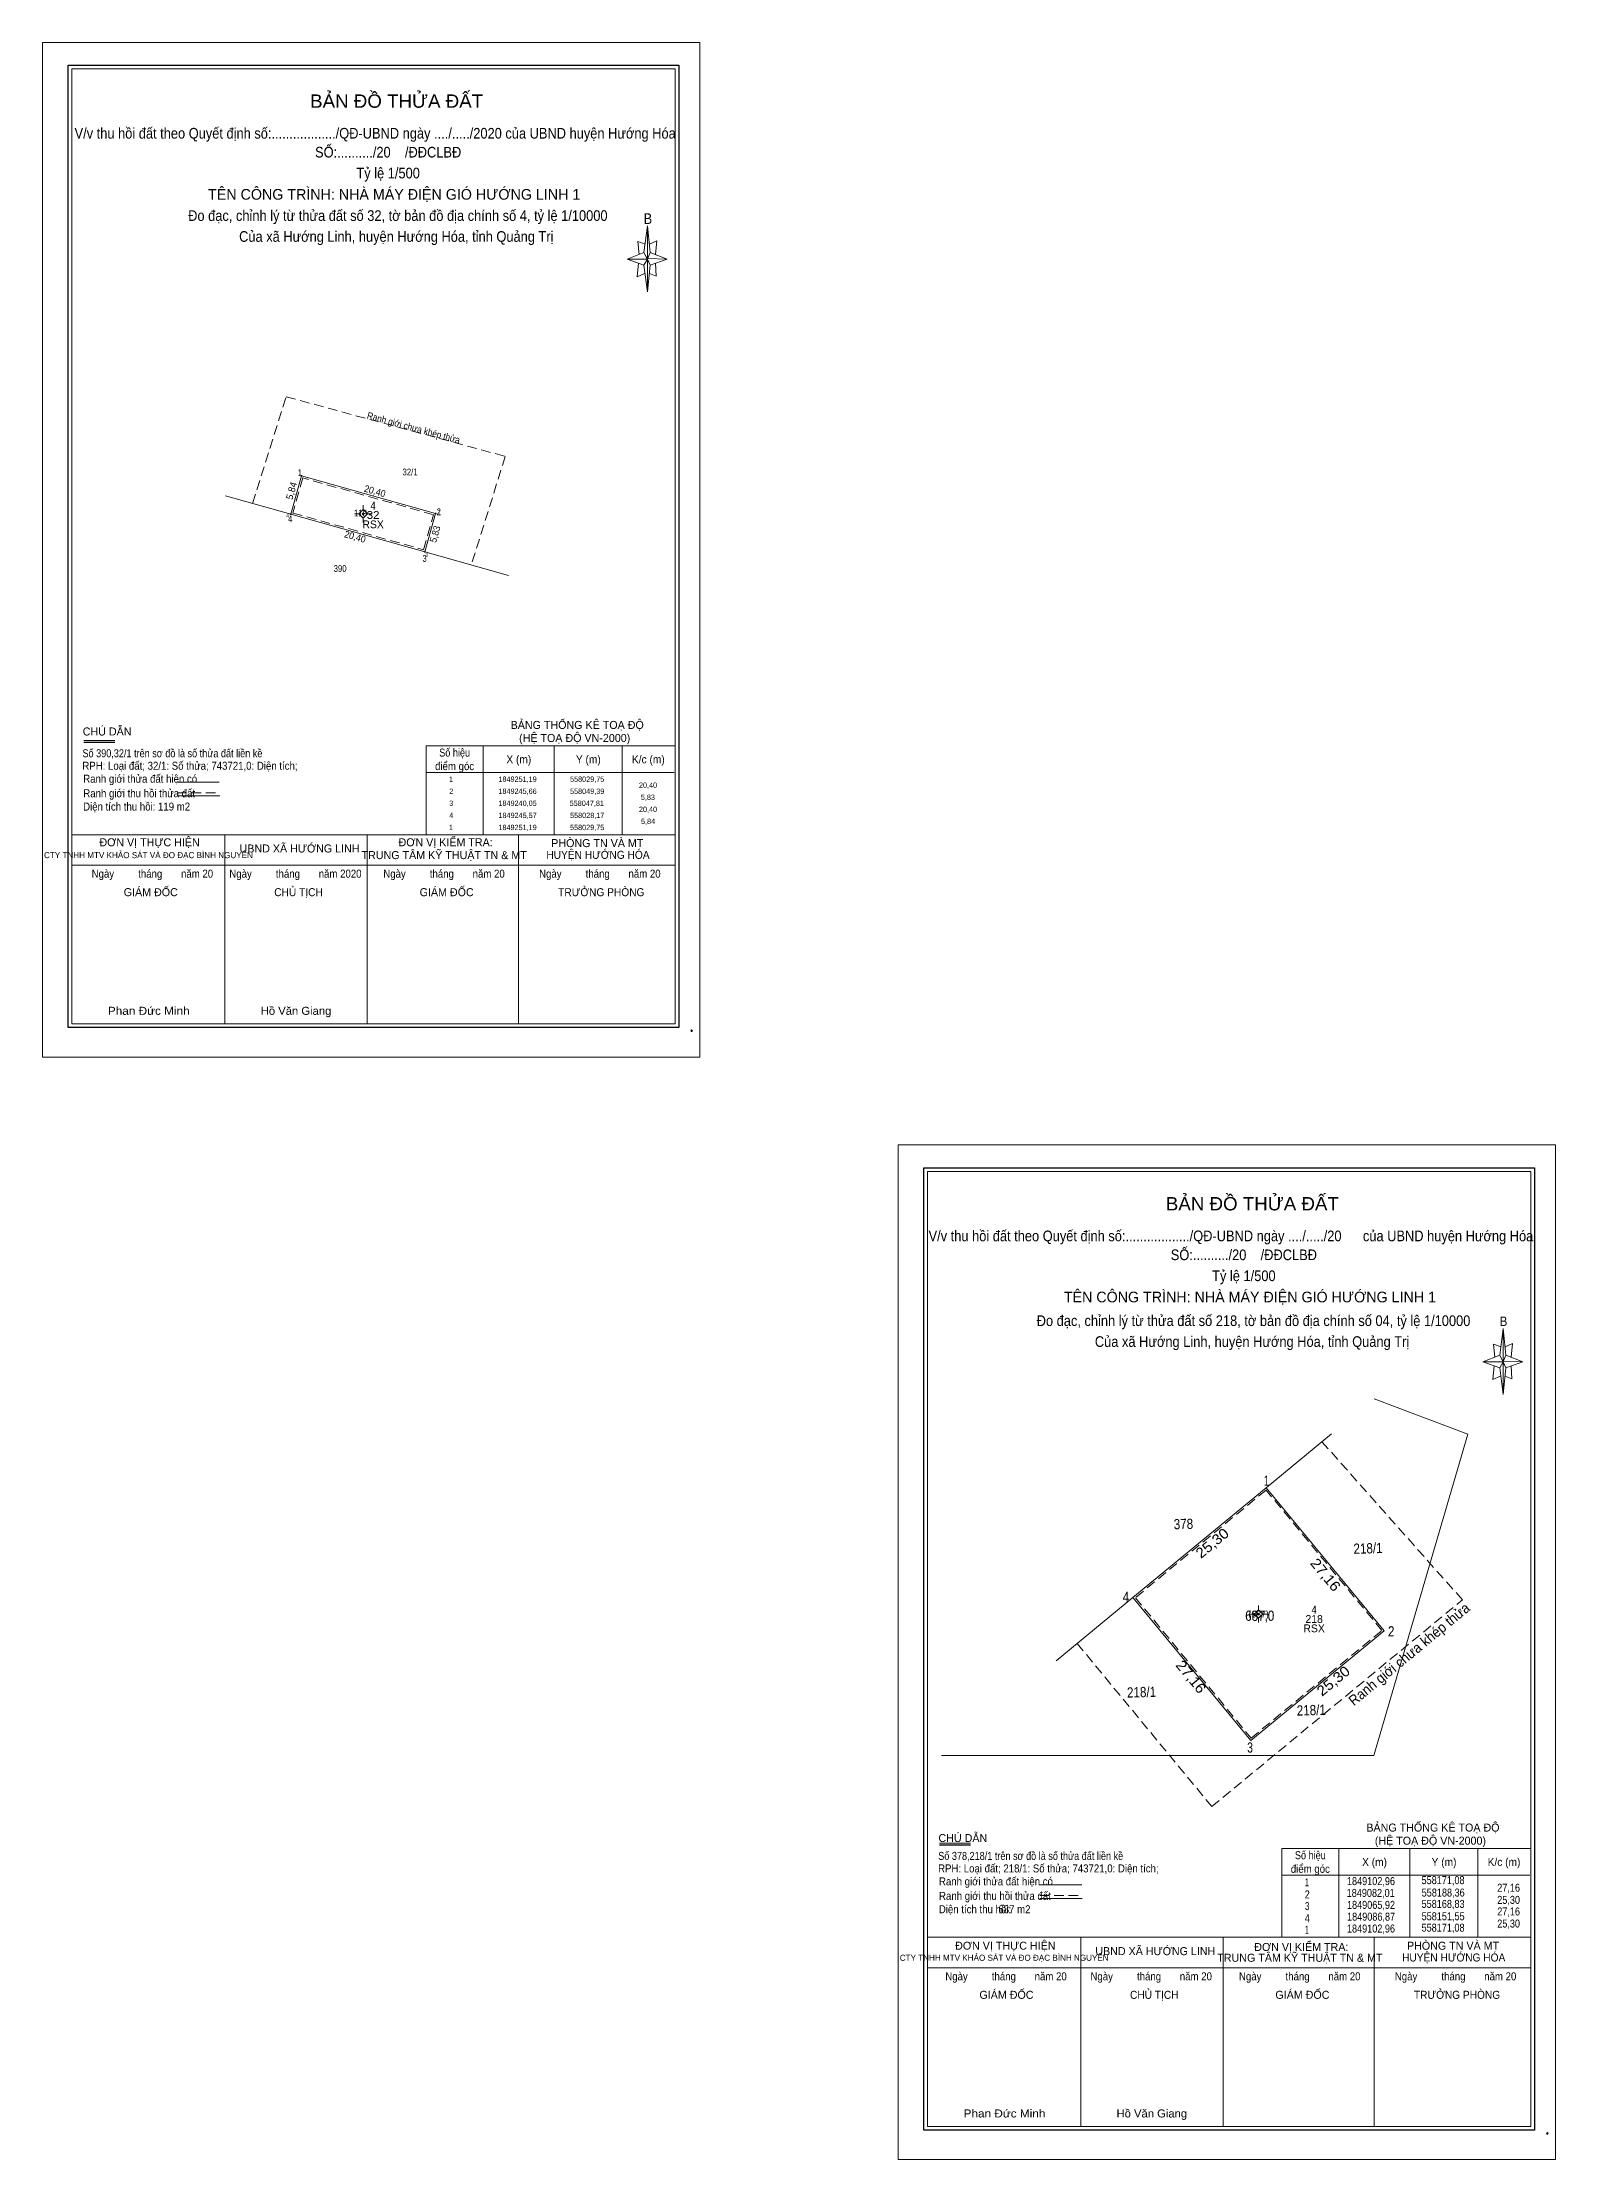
# Model space of a CAD drawing. Header units: metres. Extents: x 552890 to 558213, y 1847635 to 1849802.
# Drawn here: x 557991.8 to 558213.5, y 1849004.5 to 1849314.7 of the extents above; entities that cross this region are included whole.
import ezdxf
from ezdxf.enums import TextEntityAlignment as Align

# ---------------------------------------------------------------- set-up
doc = ezdxf.new("R2010")
doc.units = ezdxf.units.M
doc.header["$LTSCALE"] = 0.47
doc.header["$PDMODE"] = 32
doc.header["$PDSIZE"] = 0.235
doc.linetypes.add('MEDIUM_DASHED', pattern=[4.5, 3, -1.5])
for name, color, linetype, lineweight in [('1', 7, 'Continuous', 13), ('10', 7, 'Continuous', 13), ('11', 7, 'Continuous', 13), ('18', 7, 'Continuous', 13), ('2', 7, 'Continuous', 13)]:
    doc.layers.add(name, color=color, linetype=linetype, lineweight=lineweight)
for name, color, linetype in [('13', 7, 'Continuous'), ('15', 7, 'Continuous'), ('29', 7, 'Continuous'), ('30', 7, 'Continuous'), ('5', 7, 'Continuous'), ('59', 7, 'Continuous')]:
    doc.layers.add(name, color=color, linetype=linetype)

msp = doc.modelspace()

# ---------------------------------------------------------------- hatches: boundary and pattern name
at = {"layer": '11'}
for points in [[(558038.9271, 1849245.6183, 1), (558038.6271, 1849245.6183, 1)], [(558170.1014, 1849084.4402, 1), (558169.8014, 1849084.4402, 1)]]:
    msp.add_hatch(color=256, dxfattribs=at).paths.add_polyline_path(points)
at = {"layer": '18'}
for points in [[(558029.8137, 1849251.19, 1), (558029.6863, 1849251.19, 1)], [(558029.8137, 1849251.19, 1), (558029.6863, 1849251.19, 1)], [(558028.2337, 1849245.57, 1), (558028.1063, 1849245.57, 1)], [(558028.2337, 1849245.57, 1), (558028.1063, 1849245.57, 1)], [(558049.4537, 1849245.66, 1), (558049.3263, 1849245.66, 1)], [(558049.4537, 1849245.66, 1), (558049.3263, 1849245.66, 1)], [(558047.8737, 1849240.05, 1), (558047.7463, 1849240.05, 1)], [(558047.8737, 1849240.05, 1), (558047.7463, 1849240.05, 1)]]:
    msp.add_hatch(color=256, dxfattribs=at).paths.add_polyline_path(points)

# ---------------------------------------------------------------- linework, layer by layer
at = {"layer": '1'}
for p, q in [((558079.91, 1849283.92), (558080.41, 1849287.79)), ((558079.91, 1849283.92), (558080.41, 1849287.79)), ((558080.81, 1849283.92), (558083.29, 1849282.92)), ((558080.81, 1849283.92), (558083.29, 1849282.92)), ((558079.91, 1849282.03), (558077.43, 1849282.92)), ((558079.91, 1849282.03), (558077.43, 1849282.92)), ((558080.81, 1849282.03), (558080.41, 1849278.15)), ((558080.81, 1849282.03), (558080.41, 1849278.15)), ((558081.7, 1849280.44), (558080.71, 1849280.84)), ((558081.7, 1849280.44), (558080.71, 1849280.84)), ((558081.6, 1849282.33), (558081.7, 1849280.44)), ((558081.6, 1849282.33), (558081.7, 1849280.44)), ((558018.63, 1849248.25), (558028.17, 1849245.57)), ((558047.81, 1849240.05), (558060.05, 1849236.6)), ((557997.86, 1849212.41), (558002.38, 1849212.41)), ((557997.86, 1849212.41), (558002.38, 1849212.41)), ((558056.34, 1849211.64), (558056.34, 1849198.62)), ((558056.34, 1849211.64), (558056.34, 1849198.62)), ((558066.77, 1849211.64), (558066.77, 1849198.62)), ((558066.77, 1849211.64), (558066.77, 1849198.62)), ((558076.71, 1849211.64), (558076.71, 1849198.62)), ((558076.71, 1849211.64), (558076.71, 1849198.62)), ((558011.42, 1849206.32), (558017.67, 1849206.32)), ((558011.42, 1849206.32), (558017.67, 1849206.32)), ((558047.99, 1849207.71), (558084.32, 1849207.71)), ((558011.51, 1849204.31), (558017.76, 1849204.31)), ((558011.51, 1849204.31), (558017.76, 1849204.31)), ((557996.1, 1849198.62), (558084.47, 1849198.62)), ((557996.1, 1849198.62), (558084.47, 1849198.62)), ((558018.53, 1849170.97), (558018.53, 1849198.62)), ((558018.53, 1849170.97), (558018.53, 1849198.62)), ((558039.38, 1849170.97), (558039.38, 1849198.62)), ((558039.38, 1849170.97), (558039.38, 1849198.62)), ((558061.54, 1849170.97), (558061.54, 1849198.62)), ((558061.54, 1849170.97), (558061.54, 1849198.62)), ((557996.1, 1849194.15), (558084.47, 1849194.15)), ((557996.1, 1849194.15), (558084.47, 1849194.15)), ((558205.27, 1849122.39), (558205.77, 1849126.26)), ((558206.17, 1849122.39), (558208.65, 1849121.39)), ((558205.27, 1849120.5), (558202.79, 1849121.39)), ((558206.17, 1849120.5), (558205.77, 1849116.62)), ((558207.06, 1849118.91), (558206.07, 1849119.3)), ((558206.96, 1849120.79), (558207.06, 1849118.91)), ((558171.08, 1849102.96), (558180.64, 1849110.85)), ((558140.32, 1849077.61), (558151.55, 1849086.87)), ((558123.22, 1849050.88), (558127.74, 1849050.88)), ((558181.7, 1849050.11), (558181.7, 1849037.09)), ((558192.13, 1849050.11), (558192.13, 1849037.09)), ((558202.07, 1849050.11), (558202.07, 1849037.09)), ((558137.79, 1849044.79), (558144.04, 1849044.79)), ((558173.35, 1849046.18), (558209.68, 1849046.18)), ((558137.89, 1849042.78), (558144.13, 1849042.78)), ((558121.46, 1849037.09), (558209.83, 1849037.09)), ((558143.89, 1849009.44), (558143.89, 1849037.09)), ((558164.74, 1849009.44), (558164.74, 1849037.09)), ((558186.9, 1849009.44), (558186.9, 1849037.09)), ((558121.46, 1849032.62), (558209.83, 1849032.62))]:
    msp.add_line(p, q, dxfattribs=at)
at = {"layer": '1', "lineweight": 25}
for p, q in [((557997.86, 1849212.19), (558002.38, 1849212.19)), ((557997.86, 1849212.19), (558002.38, 1849212.19)), ((558123.22, 1849050.66), (558127.74, 1849050.66))]:
    msp.add_line(p, q, dxfattribs=at)
at = {"layer": '1', "linetype": 'MEDIUM_DASHED'}
for p, q in [((558011.51, 1849204.74), (558017.8, 1849204.74)), ((558011.51, 1849204.74), (558017.8, 1849204.74)), ((558137.89, 1849043.2), (558144.17, 1849043.2))]:
    msp.add_line(p, q, dxfattribs=at)
at = {"layer": '1'}
for points in [[(557991.78, 1849314.69), (558088.12, 1849314.69), (558088.12, 1849166.05), (557991.78, 1849166.05)], [(557991.78, 1849314.69), (558088.12, 1849314.69), (558088.12, 1849166.05), (557991.78, 1849166.05)], [(557996.1, 1849310.79), (558084.47, 1849310.79), (558084.47, 1849170.93), (557996.1, 1849170.93)], [(557996.1, 1849310.79), (558084.47, 1849310.79), (558084.47, 1849170.93), (557996.1, 1849170.93)], [(558080.41, 1849287.79), (558080.81, 1849283.92), (558080.41, 1849282.92)], [(558080.41, 1849287.79), (558080.81, 1849283.92), (558080.41, 1849282.92)], [(558080.41, 1849282.92), (558077.43, 1849282.92), (558079.91, 1849283.92), (558080.81, 1849282.03), (558083.29, 1849282.92), (558080.41, 1849283.02)], [(558080.41, 1849282.92), (558077.43, 1849282.92), (558079.91, 1849283.92), (558080.81, 1849282.03), (558083.29, 1849282.92), (558080.41, 1849283.02)], [(558080.41, 1849282.92), (558080.41, 1849278.15), (558079.91, 1849282.03)], [(558080.41, 1849282.92), (558080.41, 1849278.15), (558079.91, 1849282.03)], [(558117.14, 1849153.16), (558213.47, 1849153.16), (558213.47, 1849004.52), (558117.14, 1849004.52)], [(558121.46, 1849149.26), (558209.83, 1849149.26), (558209.83, 1849009.4), (558121.46, 1849009.4)], [(558205.77, 1849126.26), (558206.17, 1849122.39), (558205.77, 1849121.39)], [(558205.77, 1849121.39), (558202.79, 1849121.39), (558205.27, 1849122.39), (558206.17, 1849120.5), (558208.65, 1849121.39), (558205.77, 1849121.49)], [(558205.77, 1849121.39), (558205.77, 1849116.62), (558205.27, 1849120.5)]]:
    msp.add_lwpolyline(points, close=True, dxfattribs=at)
at = {"layer": '1', "lineweight": 25}
for points in [[(557995.55, 1849311.33), (558085.01, 1849311.33), (558085.01, 1849170.39), (557995.55, 1849170.39)], [(557995.55, 1849311.33), (558085.01, 1849311.33), (558085.01, 1849170.39), (557995.55, 1849170.39)], [(558120.91, 1849149.8), (558210.37, 1849149.8), (558210.37, 1849008.86), (558120.91, 1849008.86)]]:
    msp.add_lwpolyline(points, close=True, dxfattribs=at)
at = {"layer": '1'}
for points in [[(558080.41, 1849282.92), (558079.91, 1849283.92), (558077.43, 1849282.92)], [(558080.41, 1849282.92), (558079.91, 1849283.92), (558077.43, 1849282.92)], [(558080.11, 1849285.11), (558079.02, 1849285.51), (558079.22, 1849283.62)], [(558080.11, 1849285.11), (558079.02, 1849285.51), (558079.22, 1849283.62)], [(558080.71, 1849285.11), (558081.8, 1849285.61), (558081.6, 1849283.62)], [(558080.71, 1849285.11), (558081.8, 1849285.61), (558081.6, 1849283.62)], [(558079.12, 1849282.33), (558078.92, 1849280.34), (558080.01, 1849280.84)], [(558079.12, 1849282.33), (558078.92, 1849280.34), (558080.01, 1849280.84)], [(558080.41, 1849282.92), (558080.81, 1849282.03), (558083.29, 1849282.92)], [(558080.41, 1849282.92), (558080.81, 1849282.03), (558083.29, 1849282.92)], [(558047.99, 1849198.62), (558047.99, 1849211.64), (558084.47, 1849211.64), (558084.47, 1849198.62)], [(558047.99, 1849198.62), (558047.99, 1849211.64), (558084.47, 1849211.64), (558084.47, 1849198.62)], [(558205.77, 1849121.39), (558205.27, 1849122.39), (558202.79, 1849121.39)], [(558205.47, 1849123.58), (558204.38, 1849123.98), (558204.58, 1849122.09)], [(558206.07, 1849123.58), (558207.16, 1849124.07), (558206.96, 1849122.09)], [(558204.48, 1849120.79), (558204.28, 1849118.81), (558205.37, 1849119.3)], [(558205.77, 1849121.39), (558206.17, 1849120.5), (558208.65, 1849121.39)], [(558173.35, 1849037.09), (558173.35, 1849050.11), (558209.83, 1849050.11), (558209.83, 1849037.09)]]:
    msp.add_lwpolyline(points, dxfattribs=at)
at = {"layer": '1', "linetype": 'MEDIUM_DASHED'}
for points in [[(558022.58, 1849247.14), (558027.51, 1849262.78), (558059.6, 1849254.04), (558054.61, 1849238.13)], [(558143.38, 1849080.13), (558163.1, 1849056.24), (558199.81, 1849086.53), (558179.24, 1849109.69)]]:
    msp.add_lwpolyline(points, dxfattribs=at)
for points in [[(558049.08, 1849245.49), (558029.92, 1849250.88), (558028.48, 1849245.74), (558047.64, 1849240.36)], [(558188.01, 1849082.04), (558171.05, 1849102.61), (558151.9, 1849086.84), (558168.86, 1849066.27)]]:
    msp.add_lwpolyline(points, close=True, dxfattribs=at)
at = {"layer": '1'}
for p in [(558086.9, 1849169.89), (558212.26, 1849008.36)]:
    msp.add_point(p, dxfattribs=at)
at = {"layer": '10'}
for p, q in [((558168.83, 1849065.92), (558188.35, 1849082.01)), ((558188.35, 1849082.01), (558188.36, 1849082.01)), ((558168.83, 1849065.92), (558168.84, 1849065.91))]:
    msp.add_line(p, q, dxfattribs=at)
msp.add_lwpolyline([(558049.39, 1849245.66), (558029.75, 1849251.19), (558028.17, 1849245.57), (558047.81, 1849240.05)], close=True, dxfattribs=at)
msp.add_lwpolyline([(558049.39, 1849245.66), (558029.75, 1849251.19), (558028.17, 1849245.57), (558047.81, 1849240.05)], close=True, dxfattribs=at)
for points in [[(558186.89, 1849115.99), (558200.62, 1849110.78), (558186.82, 1849063.74), (558123.49, 1849063.74)], [(558168.83, 1849065.92), (558151.55, 1849086.87), (558171.08, 1849102.96), (558188.35, 1849082.01)]]:
    msp.add_lwpolyline(points, dxfattribs=at)
at = {"layer": '11'}
for p, q in [((558038.78, 1849246.87), (558038.78, 1849246.24)), ((558038.15, 1849245.62), (558037.53, 1849245.62)), ((558038.78, 1849244.99), (558038.78, 1849244.37)), ((558040.03, 1849245.62), (558039.4, 1849245.62)), ((558169.95, 1849085.69), (558169.95, 1849085.07)), ((558169.33, 1849084.44), (558168.7, 1849084.44)), ((558169.95, 1849083.82), (558169.95, 1849083.19)), ((558171.2, 1849084.44), (558170.58, 1849084.44))]:
    msp.add_line(p, q, dxfattribs=at)
for points in [[(558038.78, 1849246.24), (558038.15, 1849245.62), (558038.78, 1849244.99), (558039.4, 1849245.62)], [(558169.95, 1849085.07), (558169.33, 1849084.44), (558169.95, 1849083.82), (558170.58, 1849084.44)]]:
    msp.add_lwpolyline(points, close=True, dxfattribs=at)
for centre in [(558038.7771, 1849245.6183), (558169.9514, 1849084.4402)]:
    msp.add_circle(centre, 0.15, dxfattribs=at)
at = {"layer": '18'}
for centre in [(558029.75, 1849251.19), (558029.75, 1849251.19), (558028.17, 1849245.57), (558028.17, 1849245.57), (558049.39, 1849245.66), (558049.39, 1849245.66), (558047.81, 1849240.05), (558047.81, 1849240.05)]:
    msp.add_circle(centre, 0.0637, dxfattribs=at)

# ---------------------------------------------------------------- texts
at = {"layer": '1'}
for s, height, width, p in [('BẢN ĐỒ THỬA ĐẤT', 1.953, 1.05, (558043.68, 1849305.11)), ('V/v thu hồi đất theo Quyết định số:................../QĐ-UBND ngày ..../...../2020 của UBND huyện Hướng Hóa', 1.562, 0.9, (558040.535, 1849300.59)), ('SỐ:........../20    /ĐĐCLBĐ', 1.562, 0.9, (558042.44, 1849297.82)), ('Tỷ lệ 1/500', 1.562, 0.9, (558042.435, 1849294.76)), ('Đo đạc, chỉnh lý từ thửa đất số 32, tờ bản đồ địa chính số 4, tỷ lệ 1/10000', 1.562, 0.9, (558043.86, 1849288.53)), ('B', 1.562, 0.9, (558080.49, 1849288.08)), ('B', 1.562, 0.9, (558080.49, 1849288.08)), ('Của xã Hướng Linh, huyện Hướng Hóa, tỉnh Quảng Trị', 1.562, 0.9, (558043.63, 1849285.47)), ('điểm góc', 1.172, 0.9, (558052.175, 1849208.08)), ('điểm góc', 1.172, 0.9, (558052.175, 1849208.08)), ('Số hiệu', 1.172, 0.85, (558052.175, 1849210.06)), ('Số hiệu', 1.172, 0.85, (558052.175, 1849210.06)), ('X (m)', 1.172, 0.95, (558061.58, 1849209.07)), ('X (m)', 1.172, 0.95, (558061.58, 1849209.07)), ('Y (m)', 1.172, 0.95, (558071.765, 1849209.07)), ('Y (m)', 1.172, 0.95, (558071.765, 1849209.07)), ('K/c (m)', 1.172, 0.95, (558080.555, 1849209.07)), ('K/c (m)', 1.172, 0.95, (558080.555, 1849209.07)), ('HUYỆN HƯỚNG HÓA', 1.172, 0.95, (558073.175, 1849195.08)), ('HUYỆN HƯỚNG HÓA', 1.172, 0.95, (558073.175, 1849195.08)), ('Ngày         tháng       năm 20', 1.172, 0.9, (558007.9, 1849192.32)), ('Ngày         tháng       năm 2020', 1.172, 0.9, (558028.855, 1849192.32)), ('Ngày         tháng       năm 20', 1.172, 0.9, (558050.62, 1849192.32)), ('Ngày         tháng       năm 20', 1.172, 0.9, (558073.45, 1849192.32)), ('CHỦ TỊCH', 1.172, 0.95, (558029.31, 1849189.61)), ('TRƯỞNG PHÒNG', 1.172, 0.95, (558073.665, 1849189.61)), ('Phan Đức Minh', 1.172, 1.1, (558007.37, 1849172.23)), ('Hồ Văn Giang', 1.172, 1.05, (558028.945, 1849172.23)), ('BẢN ĐỒ THỬA ĐẤT', 1.953, 1.05, (558169.04, 1849143.58)), ('V/v thu hồi đất theo Quyết định số:................../QĐ-UBND ngày ..../...../20      của UBND huyện Hướng Hóa', 1.562, 0.9, (558165.9, 1849139.06)), ('SỐ:........../20    /ĐĐCLBĐ', 1.562, 0.9, (558167.795, 1849136.29)), ('Tỷ lệ 1/500', 1.562, 0.9, (558167.795, 1849133.22)), ('Đo đạc, chỉnh lý từ thửa đất số 218, tờ bản đồ địa chính số 04, tỷ lệ 1/10000', 1.562, 0.9, (558169.21, 1849126.64)), ('Của xã Hướng Linh, huyện Hướng Hóa, tỉnh Quảng Trị', 1.562, 0.9, (558168.995, 1849123.58)), ('B', 1.369, 0.9, (558205.84, 1849126.65)), ('điểm góc', 1.172, 0.9, (558177.535, 1849046.54)), ('Số hiệu', 1.172, 0.85, (558177.535, 1849048.53)), ('X (m)', 1.172, 0.95, (558186.94, 1849047.54)), ('Y (m)', 1.172, 0.95, (558197.12, 1849047.54)), ('K/c (m)', 1.172, 0.95, (558205.91, 1849047.54)), ('1', 1.172, 0.7, (558177.035, 1849044.56)), ('1849102,96', 1.172, 0.85, (558186.415, 1849044.74)), ('558171,08', 1.172, 0.85, (558196.975, 1849044.88)), ('27,16', 1.172, 0.85, (558206.58, 1849043.77)), ('2', 1.172, 0.85, (558177.08, 1849042.79)), ('3', 1.172, 0.75, (558177.075, 1849041.08)), ('1849082,01', 1.172, 0.85, (558186.375, 1849043.01)), ('1849065,92', 1.172, 0.85, (558186.42, 1849041.26)), ('558168,83', 1.172, 0.85, (558196.98, 1849041.4)), ('558188,36', 1.172, 0.85, (558196.995, 1849043.06)), ('25,30', 1.172, 0.85, (558206.58, 1849041.99)), ('27,16', 1.172, 0.85, (558206.58, 1849040.29)), ('4', 1.172, 0.85, (558177.085, 1849039.31)), ('1', 1.172, 0.7, (558177.035, 1849037.61)), ('1849102,96', 1.172, 0.85, (558186.415, 1849037.79)), ('1849086,87', 1.172, 0.85, (558186.43, 1849039.53)), ('558171,08', 1.172, 0.85, (558196.975, 1849037.92)), ('558151,55', 1.172, 0.85, (558196.985, 1849039.59)), ('25,30', 1.172, 0.85, (558206.58, 1849038.52)), ('HUYỆN HƯỚNG HÓA', 1.172, 0.95, (558198.535, 1849033.55)), ('Ngày         tháng       năm 20', 1.172, 0.9, (558132.95, 1849030.79)), ('Ngày         tháng       năm 20', 1.172, 0.9, (558154.22, 1849030.79)), ('Ngày         tháng       năm 20', 1.172, 0.9, (558175.98, 1849030.79)), ('Ngày         tháng       năm 20', 1.172, 0.9, (558198.81, 1849030.79)), ('CHỦ TỊCH', 1.172, 0.95, (558154.67, 1849028.08)), ('TRƯỞNG PHÒNG', 1.172, 0.95, (558199.025, 1849028.08)), ('Phan Đức Minh', 1.172, 1.1, (558132.73, 1849010.7)), ('Hồ Văn Giang', 1.172, 1.05, (558154.31, 1849010.7))]:
    msp.add_text(s, height=height, dxfattribs=dict(at, width=width)).set_placement(p, align=Align.CENTER)
for s, height, p in [('TÊN CÔNG TRÌNH: NHÀ MÁY ĐIỆN GIÓ HƯỚNG LINH 1', 1.562, (558043.325, 1849291.64)), ('CTY TNHH MTV KHẢO SÁT VÀ ĐO ĐẠC BÌNH NGUYÊN', 0.8875, (558007.325, 1849195.18)), ('ĐƠN VỊ THỰC HIỆN', 1.172, (558007.49, 1849196.92)), ('UBND XÃ HƯỚNG LINH', 1.172, (558029.46, 1849196.01)), ('TRUNG TÂM KỸ THUẬT TN & MT', 1.172, (558050.645, 1849195.04)), ('ĐƠN VỊ KIỂM TRA:', 1.172, (558050.86, 1849196.92)), ('PHÒNG TN VÀ MT', 1.172, (558073.08, 1849196.8)), ('PHÒNG TN VÀ MT', 1.172, (558073.08, 1849196.8)), ('GIÁM ĐỐC', 1.172, (558007.665, 1849189.61)), ('GIÁM ĐỐC', 1.172, (558007.665, 1849189.61)), ('GIÁM ĐỐC', 1.172, (558051.01, 1849189.61)), ('TÊN CÔNG TRÌNH: NHÀ MÁY ĐIỆN GIÓ HƯỚNG LINH 1', 1.562, (558168.685, 1849130.11)), ('ĐƠN VỊ THỰC HIỆN', 1.172, (558132.85, 1849035.28)), ('UBND XÃ HƯỚNG LINH', 1.172, (558154.82, 1849034.48)), ('ĐƠN VỊ KIỂM TRA:', 1.172, (558176.215, 1849035.09)), ('PHÒNG TN VÀ MT', 1.172, (558198.44, 1849035.27)), ('CTY TNHH MTV KHẢO SÁT VÀ ĐO ĐẠC BÌNH NGUYÊN', 0.8875, (558132.685, 1849033.65)), ('TRUNG TÂM KỸ THUẬT TN & MT', 1.172, (558176.005, 1849033.51)), ('GIÁM ĐỐC', 1.172, (558133.02, 1849028.08)), ('GIÁM ĐỐC', 1.172, (558176.37, 1849028.08))]:
    msp.add_text(s, height=height, dxfattribs=at).set_placement(p, align=Align.CENTER)
for s, rotation, width, p in [('Ranh giới chưa khép thửa', 344.767, 0.9, (558046.0336, 1849257.7509)), ('20,40', 344.274, 0.95, (558040.3595, 1849248.4665)), ('20,40', 344.301, 0.95, (558037.4597, 1849241.7872)), ('5,83', 74.271, 0.95, (558049.7878, 1849242.5195))]:
    msp.add_text(s, height=1, rotation=rotation, dxfattribs=dict(at, width=width)).set_placement(p, align=Align.CENTER)
msp.add_text('5,84', height=1, rotation=74.297, dxfattribs=at).set_placement((558028.7557, 1849248.8597), align=Align.CENTER)
for s, p in [('BẢNG THỐNG KÊ TOẠ ĐỘ', (558060.38, 1849214.11)), ('BẢNG THỐNG KÊ TOẠ ĐỘ', (558060.38, 1849214.11)), ('CHÚ DẪN', (557997.7, 1849213.15)), ('CHÚ DẪN', (557997.7, 1849213.15)), ('(HỆ TOẠ ĐỘ VN-2000)', (558061.62, 1849212.2)), ('(HỆ TOẠ ĐỘ VN-2000)', (558061.62, 1849212.2)), ('BẢNG THỐNG KÊ TOẠ ĐỘ', (558185.74, 1849052.58)), ('CHÚ DẪN', (558123.06, 1849051.05)), ('(HỆ TOẠ ĐỘ VN-2000)', (558186.98, 1849050.66))]:
    msp.add_text(s, height=1.172, dxfattribs=at).set_placement(p)
for s, width, p in [('Số 390,32/1 trên sơ đồ là số thửa đất liền kề', 0.85, (557997.66, 1849209.96)), ('RPH: Loại đất; 32/1: Số thửa; 743721,0: Diện tích;', 0.9, (557997.64, 1849208.13)), ('Ranh giới thửa đất hiện có', 0.9, (557997.77, 1849206.23)), ('Diện tích thu hồi: 119 m2', 0.9, (557997.75, 1849202.15)), ('Ranh giới thu hồi thửa đất', 0.9, (557997.78, 1849204.1)), ('Số 378,218/1 trên sơ đồ là số thửa đất liền kề', 0.85, (558123.02, 1849048.43)), ('RPH: Loại đất; 218/1: Số thửa; 743721,0: Diện tích;', 0.9, (558123, 1849046.6)), ('Ranh giới thửa đất hiện có', 0.9, (558123.13, 1849044.7)), ('Diện tích thu hồi:', 0.9, (558123.11, 1849040.62)), ('Ranh giới thu hồi thửa đất', 0.9, (558123.14, 1849042.57)), ('687 m2', 0.9, (558131.83, 1849040.62))]:
    msp.add_text(s, height=1.172, dxfattribs=dict(at, width=width)).set_placement(p)
at = {"layer": '13', "width": 0.85}
for s, p in [('378', (558158.9627, 1849096.8929)), ('218/1', (558186.0077, 1849093.3244)), ('218/1', (558152.8277, 1849072.2644)), ('218/1', (558177.6977, 1849069.6244))]:
    msp.add_text(s, height=1.5, rotation=1.702, dxfattribs=at).set_placement(p, align=Align.CENTER)
at = {"layer": '15'}
for s, width, p in [('32', 1.1, (558040.235, 1849244.88)), ('4', 0.9, (558040.23, 1849246.25)), ('4', 0.9, (558178.09, 1849084.52))]:
    msp.add_text(s, height=1.143, dxfattribs=dict(at, width=width)).set_placement(p, align=Align.CENTER)
for s, p in [('RSX', (558040.235, 1849243.51)), ('RSX', (558178.085, 1849081.78)), ('218', (558178.09, 1849083.15))]:
    msp.add_text(s, height=1.143, dxfattribs=at).set_placement(p, align=Align.CENTER)
at = {"layer": '18'}
for s, height, width, p in [('1', 1, 0.7, (558029.5, 1849251.15)), ('1', 0.5305, 0.7, (558029.495, 1849251.39)), ('2', 1, 0.85, (558049.855, 1849245.42)), ('2', 0.5305, 0.9, (558049.86, 1849245.65)), ('4', 0.5305, 0.9, (558027.71, 1849245.05)), ('4', 1, 0.85, (558028.095, 1849244.38)), ('3', 0.5305, 0.9, (558048.07, 1849239.32)), ('3', 1, 0.75, (558047.77, 1849238.59)), ('1', 1.5, 0.7, (558171.11, 1849103.23)), ('4', 1.5, 0.85, (558150.53, 1849086.22)), ('2', 1.5, 0.85, (558189.37, 1849081.16)), ('3', 1.5, 0.75, (558168.705, 1849064.15))]:
    msp.add_text(s, height=height, dxfattribs=dict(at, width=width)).set_placement(p, align=Align.CENTER)
at = {"layer": '2', "width": 1.1}
for s, rotation, p in [('25,30', 39.484, (558163.6381, 1849094.2562)), ('27,16', 309.517, (558179.1798, 1849089.7222)), ('27,16', 309.517, (558159.4698, 1849074.7822)), ('25,30', 39.484, (558181.3731, 1849074.0721))]:
    msp.add_text(s, height=1.5, rotation=rotation, dxfattribs=at).set_placement(p, align=Align.CENTER)
at = {"layer": '29', "width": 0.95}
msp.add_text('Ranh giới chưa khép thửa', height=1.5, rotation=39.537, dxfattribs=at).set_placement((558192.4826, 1849077.9966), align=Align.CENTER)
at = {"layer": '30', "width": 0.85}
for s, height, p in [('119', 1, (558038.39, 1849245.24)), ('687,0', 1.5, (558170.12, 1849083.45))]:
    msp.add_text(s, height=height, dxfattribs=at).set_placement(p, align=Align.CENTER)
at = {"layer": '5', "width": 0.95}
msp.add_text('(687)', height=1, dxfattribs=at).set_placement((558169.96, 1849083.94), align=Align.CENTER)
at = {"layer": '59'}
for s, height, width, p in [('32/1', 1, 0.85, (558045.645, 1849251.25)), ('390', 1, 0.85, (558035.4, 1849237.11)), (' 1', 0.7812, 0.8, (558051.5, 1849206.36)), (' 1849251,19', 0.7812, 0.85, (558061.25, 1849206.36)), (' 558029,75', 0.7812, 0.85, (558071.445, 1849206.36)), (' 20,40', 0.7812, 0.85, (558080.36, 1849205.48)), (' 3', 0.7812, 0.8, (558051.535, 1849202.83)), (' 2', 0.7812, 0.85, (558051.54, 1849204.59)), (' 1849245,66', 0.7812, 0.85, (558061.25, 1849204.59)), (' 1849240,05', 0.7812, 0.85, (558061.25, 1849202.83)), (' 558047,81', 0.7812, 0.85, (558071.395, 1849202.83)), (' 558049,39', 0.7812, 0.85, (558071.445, 1849204.59)), (' 20,40', 0.7812, 0.85, (558080.36, 1849201.94)), (' 5,83', 0.7812, 0.85, (558080.34, 1849203.71)), (' 4', 0.7812, 0.85, (558051.54, 1849201.06)), (' 1', 0.7812, 0.8, (558051.5, 1849199.29)), (' 1849251,19', 0.7812, 0.85, (558061.25, 1849199.29)), (' 1849245,57', 0.7812, 0.85, (558061.255, 1849201.06)), (' 558029,75', 0.7812, 0.85, (558071.445, 1849199.29)), (' 558028,17', 0.7812, 0.85, (558071.45, 1849201.06)), (' 5,84', 0.7812, 0.85, (558080.365, 1849200.18))]:
    msp.add_text(s, height=height, dxfattribs=dict(at, width=width)).set_placement(p, align=Align.CENTER)

doc.saveas('drawing.dxf')
